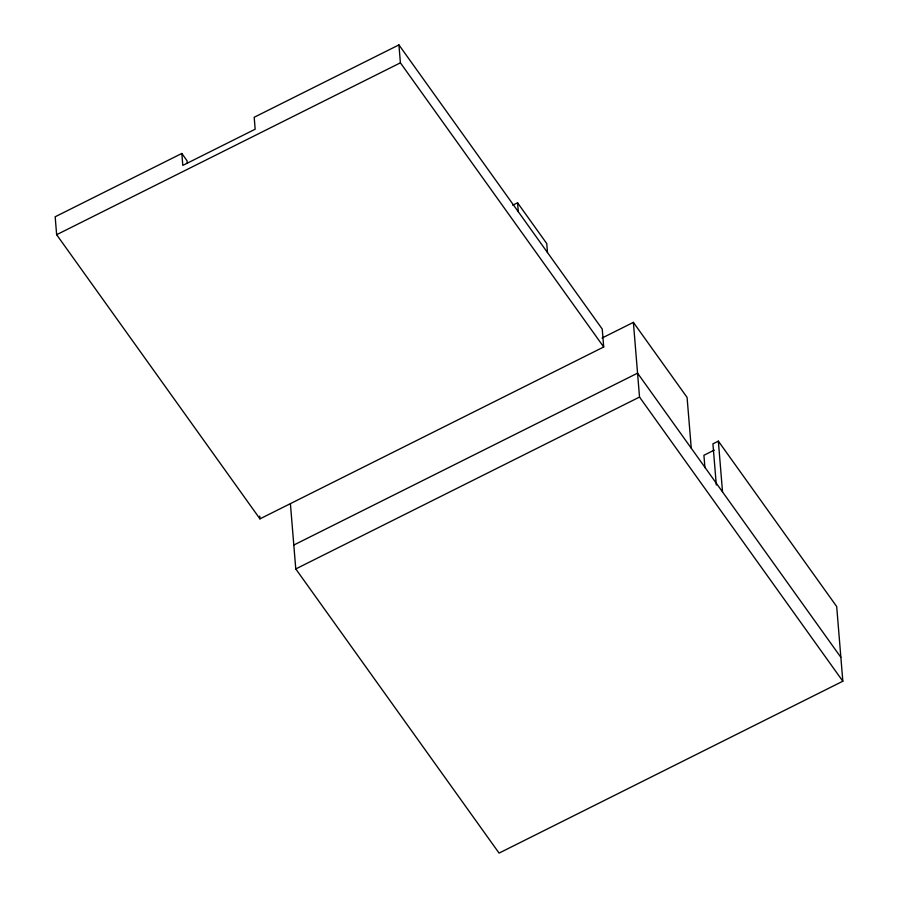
<?xml version="1.0" encoding="UTF-8"?>
<svg xmlns="http://www.w3.org/2000/svg" width="898" height="898" viewBox="0 0 898 898"><rect width="100%" height="100%" fill="white"/><g stroke="black" fill="none" stroke-linecap="round" stroke-linejoin="round"><path stroke-width="1.35" d="M181.823 153.457L55.171 216.777L56.641 234.704L259.949 518.864L603.703 346.987L602.232 329.061L398.925 44.9L254.19 117.268L255.167 129.222L182.799 165.4L181.823 153.457L187.031 160.742L187.255 163.402M56.641 234.704L400.396 62.826L398.925 44.9M512.736 205.204L517.562 202.791L546.759 243.594L547.488 252.562M602.019 338.052L633.382 322.371L687.082 397.421L691.258 448.203M293.803 545.041L637.558 373.153L840.865 657.325M716.312 485.032L712.922 443.848L718.355 441.131L836.689 606.532L842.829 681.223L499.075 853.1L295.768 568.939L639.522 397.062L633.382 322.371M714.269 450.1L703.909 455.286L704.93 467.634M400.396 62.826L603.703 346.987M639.522 397.062L842.829 681.223M718.355 441.131L722.531 491.924M517.562 202.791L518.303 211.76M290.424 503.857L295.768 568.939M259.724 516.114L259.949 518.864"/></g></svg>
